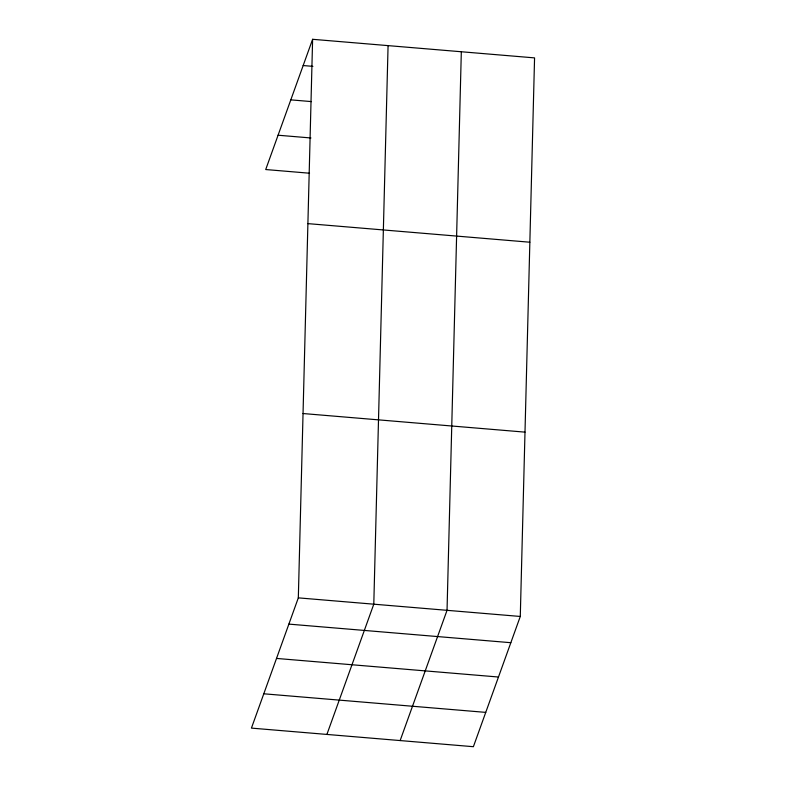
<?xml version="1.0" encoding="UTF-8"?>
<svg xmlns="http://www.w3.org/2000/svg" width="786" height="786" viewBox="0 0 786 786"><rect width="100%" height="100%" fill="white"/><g stroke="black" fill="none" stroke-linecap="round" stroke-linejoin="round"><path stroke-width="1.18" d="M298.326 597.861L312.612 39.3L534.568 57.889L520.283 616.46L473.388 746.7L251.432 728.111L298.326 597.861L520.283 616.46M388.078 45.617L373.792 604.188L326.897 734.429M461.323 51.758L447.038 610.319L400.143 740.569M312.612 39.3L265.717 169.54L309.537 173.215M303.16 65.543L312.897 66.358M290.8 99.861L311.492 101.6M278.077 135.221L310.942 137.972M307.896 223.627L529.852 242.216M303.032 413.534L524.999 432.133M288.875 624.113L510.831 642.702M276.515 658.432L498.481 677.021M263.791 693.792L485.748 712.381"/></g></svg>
